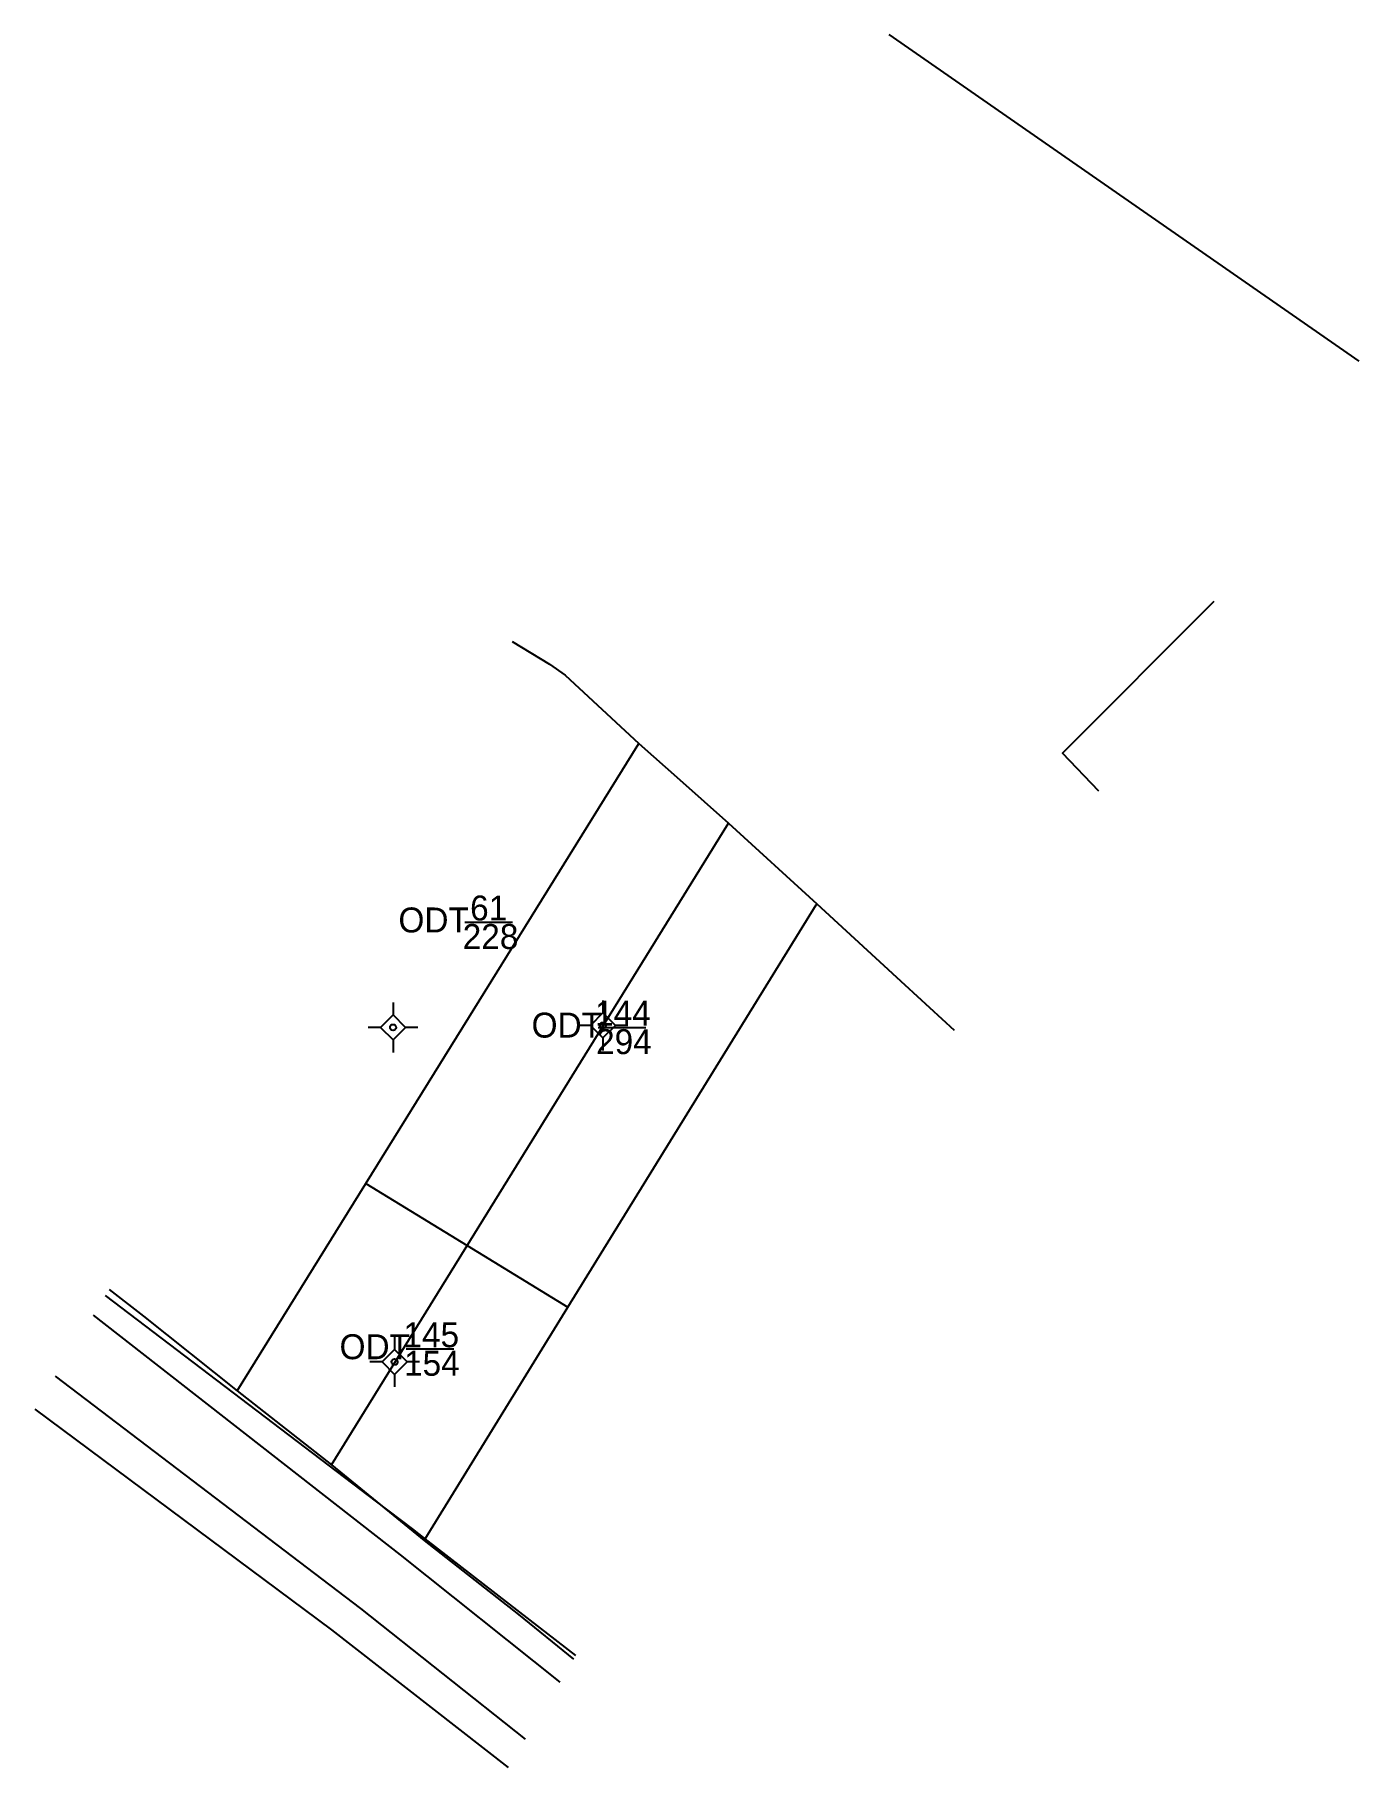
# Model space of a CAD drawing. Extents: x 551324.5 to 551390.9, y 1840129.7 to 1840216.5.
import ezdxf

# ---------------------------------------------------------------- set-up
doc = ezdxf.new("R2010")
doc.units = 0
for name, color, linetype in [('Level 1', 7, 'Continuous'), ('Level 10', 7, 'Continuous'), ('Level 22', 7, 'Continuous'), ('Level 23', 7, 'Continuous'), ('Level 40', 7, 'Continuous'), ('Level 49', 7, 'Continuous')]:
    doc.layers.add(name, color=color, linetype=linetype)

msp = doc.modelspace()

# ---------------------------------------------------------------- linework, layer by layer
at = {"layer": 'Level 1'}
for p, q in [((551346.08, 1840172.061), (551348.47, 1840172.061)), ((551352.755, 1840166.792), (551355.145, 1840166.792)), ((551343.135, 1840150.672), (551345.525, 1840150.672))]:
    msp.add_line(p, q, dxfattribs=at)
at = {"layer": 'Level 10'}
for p, q in [((551348.439, 1840186.14), (551350.32, 1840185)), ((551341.12, 1840158.97), (551354.8, 1840181.02)), ((551339.39, 1840144.87), (551359.28, 1840177.03)), ((551363.71, 1840172.99), (551368.12, 1840168.92)), ((551334.67, 1840148.58), (551341.12, 1840158.97)), ((551328.254, 1840153.653), (551329.98, 1840152.32)), ((551329.98, 1840152.32), (551334.67, 1840148.58)), ((551344.04, 1840141.08), (551348.76, 1840137.36)), ((551348.76, 1840137.36), (551351.525, 1840135.128))]:
    msp.add_line(p, q, dxfattribs=at)
for points in [[(551350.32, 1840185), (551351.11, 1840184.45), (551354.8, 1840181.02)], [(551354.8, 1840181.02), (551356.841, 1840179.202), (551359.28, 1840177.03), (551363.71, 1840172.99)], [(551351.24, 1840152.76), (551363.679, 1840172.94), (551363.71, 1840172.99)], [(551368.12, 1840168.92), (551370.595, 1840166.646)], [(551341.12, 1840158.97), (551346.19, 1840155.86), (551351.24, 1840152.76)], [(551344.04, 1840141.08), (551344.09, 1840141.161), (551351.24, 1840152.76)], [(551334.67, 1840148.58), (551339.39, 1840144.87), (551341.669, 1840143.012), (551344.04, 1840141.08)]]:
    msp.add_lwpolyline(points, dxfattribs=at)
at = {"layer": 'Level 22'}
for points in [[(551327.454, 1840152.365), (551342.83, 1840140.35), (551350.829, 1840133.978)], [(551325.56, 1840149.316), (551340.85, 1840137.66), (551349.101, 1840131.121)]]:
    msp.add_lwpolyline(points, dxfattribs=at)
at = {"layer": 'Level 23'}
msp.add_lwpolyline([(551390.882, 1840200.176), (551367.333, 1840216.549)], dxfattribs=at)
at = {"layer": 'Level 40'}
for p, q in [((551342.48, 1840168.04), (551342.48, 1840167.415)), ((551352.99, 1840168.14), (551352.99, 1840167.515)), ((551341.855, 1840166.79), (551341.23, 1840166.79)), ((551342.48, 1840167.415), (551341.855, 1840166.79)), ((551341.855, 1840166.79), (551342.48, 1840166.165)), ((551343.105, 1840166.79), (551342.48, 1840167.415)), ((551342.48, 1840166.165), (551343.105, 1840166.79)), ((551343.73, 1840166.79), (551343.105, 1840166.79)), ((551352.365, 1840166.89), (551351.74, 1840166.89)), ((551352.99, 1840167.515), (551352.365, 1840166.89)), ((551352.365, 1840166.89), (551352.99, 1840166.265)), ((551353.615, 1840166.89), (551352.99, 1840167.515)), ((551352.99, 1840166.265), (551353.615, 1840166.89)), ((551354.24, 1840166.89), (551353.615, 1840166.89)), ((551342.48, 1840166.165), (551342.48, 1840165.54)), ((551352.99, 1840166.265), (551352.99, 1840165.64)), ((551342.56, 1840151.27), (551342.56, 1840150.645)), ((551342.56, 1840150.645), (551341.935, 1840150.02)), ((551343.185, 1840150.02), (551342.56, 1840150.645)), ((551341.935, 1840150.02), (551341.31, 1840150.02)), ((551341.935, 1840150.02), (551342.56, 1840149.395)), ((551342.56, 1840149.395), (551343.185, 1840150.02)), ((551342.56, 1840149.395), (551342.56, 1840148.77)), ((551343.81, 1840150.02), (551343.185, 1840150.02))]:
    msp.add_line(p, q, dxfattribs=at)
for centre in [(551342.48, 1840166.79), (551352.99, 1840166.89), (551342.56, 1840150.02)]:
    msp.add_circle(centre, 0.15, dxfattribs=at)
at = {"layer": 'Level 49'}
for points in [[(551377.842, 1840178.624), (551376.01, 1840180.53), (551383.608, 1840188.154)], [(551351.634, 1840135.308), (551348.834, 1840137.481), (551344.09, 1840141.161), (551343.46, 1840141.65), (551341.669, 1840143.012), (551328.07, 1840153.357)], [(551324.529, 1840147.658), (551339.39, 1840136.6), (551348.242, 1840129.702)]]:
    msp.add_lwpolyline(points, dxfattribs=at)

# ---------------------------------------------------------------- texts
at = {"layer": 'Level 1'}
for s, p in [('ODT', (551342.75, 1840171.55)), ('61', (551346.34, 1840172.15)), ('228', (551345.97, 1840170.72)), ('144', (551352.6, 1840166.88)), ('ODT', (551349.42, 1840166.28)), ('294', (551352.65, 1840165.45)), ('145', (551343, 1840150.76)), ('ODT', (551339.8, 1840150.16)), ('154', (551343.03, 1840149.33))]:
    msp.add_text(s, height=1.25, dxfattribs=at).set_placement(p)

doc.saveas('drawing.dxf')
